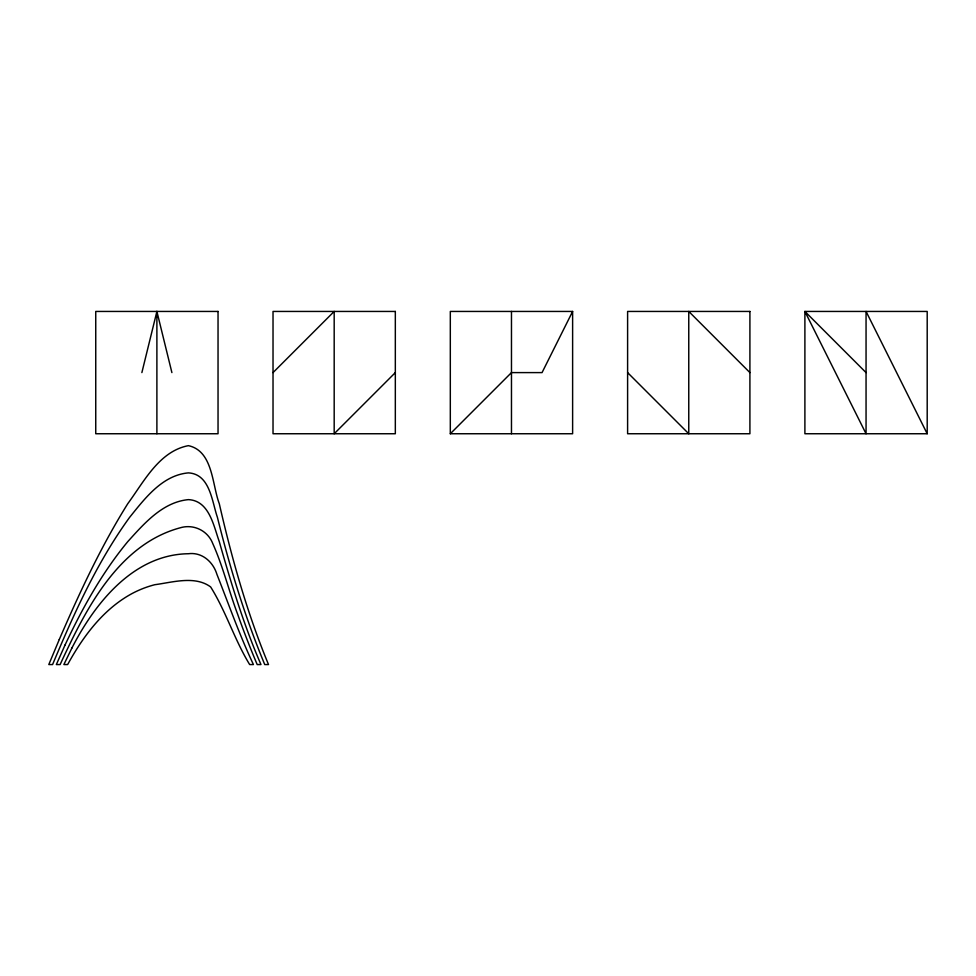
<?xml version="1.0" encoding="UTF-8"?>
<svg xmlns="http://www.w3.org/2000/svg" width="976" height="976" viewBox="0 0 976 976"><rect width="100%" height="100%" fill="white"/><g stroke="black" fill="none" stroke-linecap="round" stroke-linejoin="round"><path stroke-width="1.46" d="M141.874 372.6L156.892 311.442L171.898 372.6M572.619 311.442L542.046 372.6L511.473 372.6L450.314 433.747L450.314 311.442L572.619 311.442L572.619 433.747L450.314 433.747M273.024 372.6L334.182 311.442L334.182 433.747L395.329 372.6M927.2 433.747L804.895 433.747L804.895 311.442L927.2 311.442L927.2 433.747L866.054 311.442L866.054 433.747L804.895 311.442L866.054 372.6M749.91 372.6L688.763 311.442L688.763 433.747L627.605 372.6M511.473 311.442L511.473 433.747M156.892 311.442L156.892 433.747M59.28 639.5L48.8 664.558L52.57 664.558C73.993 613.465 96.978 562.347 129.649 517.304C144.863 498.48 162.309 475.166 188.405 472.884C210.047 474.043 211.914 501.457 217.404 517.304C229.799 567.398 244.952 616.856 264.74 664.558L268.51 664.558C247.001 612.635 231.8 558.406 219.283 503.689C212.012 484.511 213.073 451.01 188.405 445.654C159.198 451.205 143.923 481.754 127.771 503.689C100.833 546.755 79.41 592.957 59.28 639.5M65.087 644.916L56.34 664.558L60.109 664.558C85.437 609.841 118.572 543.205 182.195 527.284C194.956 524.441 208.108 531.322 212.768 543.583C222.979 566.336 228.811 590.736 237.571 614.05A900.714 900.714 0 0 0 257.2 664.558L260.97 664.558C243.671 624.799 231.141 583.245 219.271 541.607C213.622 525.881 209.303 500.603 188.405 499.627C162.614 502.079 144.094 523.6 127.783 541.607C102.016 572.802 82.228 608.414 65.087 644.916M71.919 648.003L63.867 664.558L67.637 664.558C83.082 636.462 103.188 609.219 131.894 593.64A102.968 102.968 0 0 1 154.794 584.709C172.545 582.355 194.968 575.364 210.645 586.942C225.993 611.44 234.533 639.78 249.661 664.558L253.431 664.558C239.584 635.169 228.787 604.51 216.904 574.303C213.134 561.859 201.995 551.94 188.405 553.734C133.48 554.478 94.806 603.18 71.919 648.003M218.038 311.442L95.746 311.442L95.746 433.747L218.038 433.747L218.038 311.442M395.329 311.442L273.024 311.442L273.024 433.747L395.329 433.747L395.329 311.442M749.91 311.442L627.605 311.442L627.605 433.747L749.91 433.747L749.91 311.442"/></g></svg>
